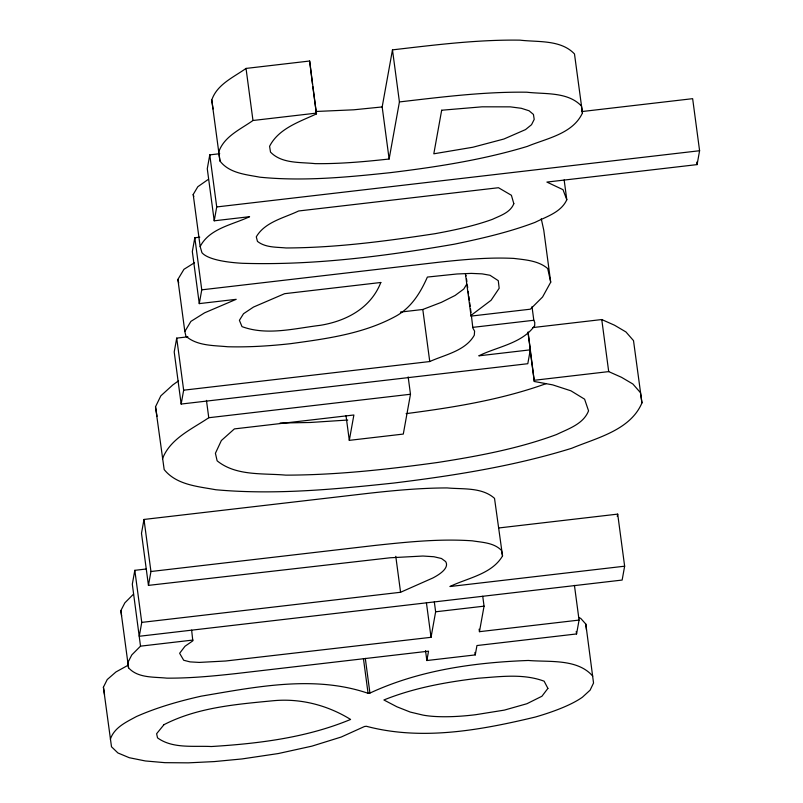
<?xml version="1.0" encoding="UTF-8"?>
<svg xmlns="http://www.w3.org/2000/svg" width="803" height="803" viewBox="0 0 803 803"><rect width="100%" height="100%" fill="white"/><g stroke="black" fill="none" stroke-linecap="round" stroke-linejoin="round"><path stroke-width="1.2" d="M146.016 569.026L134.814 570.331L132.314 584.193L140.515 646.154L131.792 654.927L127.818 662.646L128.55 667.815C137.975 678.314 154.005 676.788 166.823 678.144C190.11 678.314 213.317 676.076 236.443 673.536L428.541 651.173L426.845 660.538L475.256 654.907L476.952 645.542L576.564 633.948L579.073 620.087L574.436 585.367M624.644 566.195L449.921 586.531C467.717 577.889 491.827 574.255 502.537 555.937L494.518 498.352C481.84 487.05 462.919 489.398 447.161 487.933C421.013 487.973 394.956 490.382 368.989 493.263L143.998 519.451L141.489 533.312L148.445 585.377L390.248 557.774L422.92 556.027L433.921 556.74L441.459 558.497L445.585 561.518A100.435 22.936 -7.6 0 1 432.777 578.019L400.577 592.273L141.76 622.395L139.26 636.267L622.144 580.057L624.644 566.195L617.698 514.121L498.733 527.972M187.892 336.818L176.71 338.123L174.211 351.985L181.157 404.05L527.802 363.709L530.301 349.837L527.983 332.482M199.786 237.176L194.818 237.758L192.329 251.55L199.274 303.614L236.202 299.318L204.604 312.819L190.903 321.381L184.831 331.509L185.945 336.226C197.307 346.033 213.668 345.36 227.761 346.755C248.719 347.297 269.657 345.983 290.485 343.684C326.008 338.826 362.635 333.978 394.674 316.824C410.734 308.493 420.32 293.145 427.377 277.065L456.977 273.984L471.331 273.391L482.141 273.873L489.981 275.268L498.272 280.659L499.175 288.277L491.095 300.262L471.21 315.278L471.07 316.091L530.341 309.195L542.567 297.01L550.707 282.204L543.761 230.13L541.252 218.757M219.731 153.714L209.774 154.879L207.274 168.74L214.22 220.805L249.592 216.69C232.649 224.76 209.432 228.373 200.158 246.551L201.934 252.674A112.29 25.646 -7.6 0 0 242.406 263.294C313.501 265.502 384.496 256.267 454.418 244.172C481.72 238.491 508.992 232.238 535.109 222.341C546.552 216.569 561.076 212.363 566.798 199.766L564.148 179.932M148.445 585.377L150.944 571.515L143.998 519.451M181.157 404.05L183.656 390.188L176.71 338.123M199.274 303.614L201.764 289.833L194.818 237.758M214.22 220.805L216.72 206.943L209.774 154.879M191.636 630.124L192.81 640.854L185.011 646.244L179.631 653.291L183.696 660.257L190.05 661.883L199.254 662.415L225.633 661.01L431.04 637.311L435.638 611.796L434.323 601.879M309.647 61.018L316.442 113.906C299.419 121.845 278.651 128.48 269.587 146.287L270.501 152.088C281.793 163.862 300.212 162.025 315.147 163.641C339.89 163.932 364.552 161.714 389.124 159.014L382.178 106.94L392.476 49.866C434.814 44.968 477.263 39.538 519.973 40.15C538.11 42.278 560.765 39.508 574.486 53.942L582.456 112.972C572.84 133.91 546.672 138.367 527.36 146.387C482.834 159.887 436.712 166.974 390.619 172.625C347.257 177.192 303.474 181.508 259.911 177.192C245.889 174.512 229.327 173.287 219.962 161.012L211.771 99.994C217.021 84.365 233.502 77.339 246.029 68.426L309.647 61.018L312.477 84.144M389.124 159.014L399.422 101.931L392.476 49.866M408.165 376.898L410.484 394.253L403.297 434.072L349.305 440.355L353.882 414.99L234.396 428.902L221.367 440.526L215.415 453.273L217.131 460.822C236.072 476.239 262.902 473.077 285.758 475.135C336.728 475.085 387.488 469.384 437.926 462.438C478.096 456.144 518.377 448.696 556.609 434.503C568.414 428.752 583.309 424.155 588.559 410.845L584.594 399.181L570.913 390.81L552.685 384.878L534.306 381.495L530.01 349.265M465.911 276.011L466.041 275.278M471.331 314.947L472.857 328.086L474.593 331.097L474.302 335.202C465.399 350.971 445.083 354.605 429.756 361.541L183.656 390.188M579.073 620.087L479.451 631.68L484.058 606.165L482.733 596.248M534.306 381.495L528.083 331.9M617.276 516.429L617.698 514.121M566.798 199.766L562.993 189.669L546.893 182.08L697.094 164.605L699.594 150.733L692.648 98.669L581.884 111.557M532.53 327.604L601.758 319.544L614.556 325.235L625.949 331.96L633.507 340.613L641.948 402.905C630.325 430.298 596.739 437.856 571.786 448.245C513.82 466.242 453.665 475.677 393.55 483.075C334.59 489.298 275.088 495.11 215.826 489.75C197.769 486.407 176.56 485.002 164.173 469.574L155.511 406.79L160.831 395.849L172.826 384.918L178.547 380.833M162.457 458.854C170.126 438.589 191.867 429.163 208.77 417.731L410.484 394.253M578.692 617.437L580.76 618.42L585.809 624.072L593.537 683.012L590.125 690.138L582.486 697.145A133.991 30.594 -7.6 0 1 535.3 717.049C480.535 730.168 421.876 741.008 366.379 726.273L364.512 726.494L341.235 737.024L311.905 746.148L278.25 753.555L241.994 758.945L214.291 761.585L188.273 762.85L164.956 762.669L145.323 760.953L129.273 757.711L117.9 752.953L111.497 746.77L103.406 687.187L107.231 679.549L115.943 671.96L128.5 665.014M110.352 739.252C114.237 727.438 126.372 722.007 136.5 716.507C157.247 707.333 179.129 701.139 201.222 696.161C255.836 686.956 314.164 674.821 368.075 693.3L369.932 693.079C419.266 670.114 474.412 662.485 528.374 660.467C549.423 662.254 577.457 658.47 592.755 676.136M128.55 667.815L120.872 610.581L124.846 602.862L133.569 594.079M200.158 246.551L193.202 194.487L197.799 186.738L208.057 179.551M184.831 331.509L177.875 279.434L183.957 269.306L194.497 262.722M466.764 284.121L463.793 289.02L455.11 295.464L441.409 302.329L422.8 309.476L400.436 312.076M316.593 113.093L252.975 120.5C240.448 129.403 223.967 136.44 218.717 152.058L219.962 161.012M546.221 383.603C501.112 399.814 453.484 407.472 406.117 413.635M399.422 101.931C441.76 97.043 484.209 91.602 526.919 92.215C545.056 94.352 567.721 91.572 581.432 106.016L582.456 112.972M216.72 206.943L699.594 150.733M201.764 289.833L438.86 262.23C463.722 259.58 488.726 257.161 513.759 258.405C525.443 259.861 538.301 260.584 547.706 268.543L550.707 282.204M472.987 327.343L533.814 320.267L534.778 322.505L534.668 325.657C522.141 343.554 497.288 346.665 478.789 355.839L530.301 349.837M534.537 380.251L608.704 371.608L621.502 377.31L632.894 384.025L640.453 392.677L641.948 402.905M150.944 571.515L375.934 545.327C407.904 541.935 440.124 538.582 472.294 540.831C482.322 542.447 493.935 542.627 501.474 550.426L502.537 555.937M140.515 646.154L192.961 640.051M435.638 611.796L484.058 606.165M382.178 106.94L353.782 109.8L315.579 111.497M347.719 420.029L310.359 422.478L280.026 423.04M193.202 194.487L193.804 196.524M177.875 279.434L178.718 282.977M155.511 406.79L157.027 416.315M103.406 687.187L104.551 694.705M120.872 610.581L121.594 615.74M211.771 99.994L213.016 108.947M696.763 162.116L697.094 164.605M601.758 319.544L608.704 371.608M576.233 631.469L576.564 633.948M531.998 306.626L533.814 320.267M466.533 278.992L466.864 281.472M467.366 285.195L467.697 287.675M468.189 291.389L468.52 293.878M468.852 296.357L469.353 300.071M469.675 302.55L470.177 306.274M470.508 308.753L471 312.467M465.449 273.943L471.07 316.091M479.12 629.201L479.451 631.68M474.934 652.427L475.256 654.907M422.8 309.476L429.756 361.541M426.403 602.601L431.04 637.311M425.53 650.621L426.845 660.538M395.779 556.318L400.577 592.273M312.809 86.624L316.442 113.906M345.993 415.563L349.305 440.355M365.305 658.37L369.932 693.079M363.438 658.59L368.075 693.3M246.029 68.426L252.975 120.5M206.451 400.376L208.77 417.731M134.814 570.331L141.76 622.395M585.809 624.072L586.461 629.793M441.67 110.232L433.811 153.805L472.816 147.25L503.933 139.009L525.523 129.594L531.536 124.696L534.206 119.386L533.433 114.427L529.077 110.774L521.318 108.295L510.337 106.859L482.091 106.819L441.67 110.232M380.823 282.485C370.755 308.161 346.384 321.029 320.417 325.305C294.731 328.357 267.098 335.905 241.994 326.62L239.404 320.317L243.52 313.722L253.497 307.057L284.613 293.687L380.823 282.485M513.83 203.691C510.347 212.584 500.369 215.585 492.47 219.319C473.9 226.044 454.538 230.07 435.166 233.673C385.771 241.171 336.076 247.796 286.029 247.966C276.393 247.003 265.482 247.756 257.452 241.382L256.287 236.845C264.94 221.919 284.051 217.984 298.626 210.978L498.482 187.721L511.401 195.28L513.83 203.691M547.907 688.392L541.935 696.241L526.909 703.729L504.344 710.113L475.717 714.7A66.81 15.257 -7.6 0 1 422.93 715.082L410.263 712.07L396.933 706.801L383.884 699.975C414.127 687.769 446.408 682.038 478.658 678.194C500.399 676.678 523.165 673.386 544.123 681.185L547.907 688.392M163.983 724.667L156.615 733.721L157.539 737.867C172.735 748.918 193.593 745.606 211.35 746.529C258.586 743.618 306.565 737.746 350.6 719.448C327.433 705.114 300.222 698.098 273 700.758C236.022 704.341 197.528 707.393 163.983 724.667"/></g></svg>
